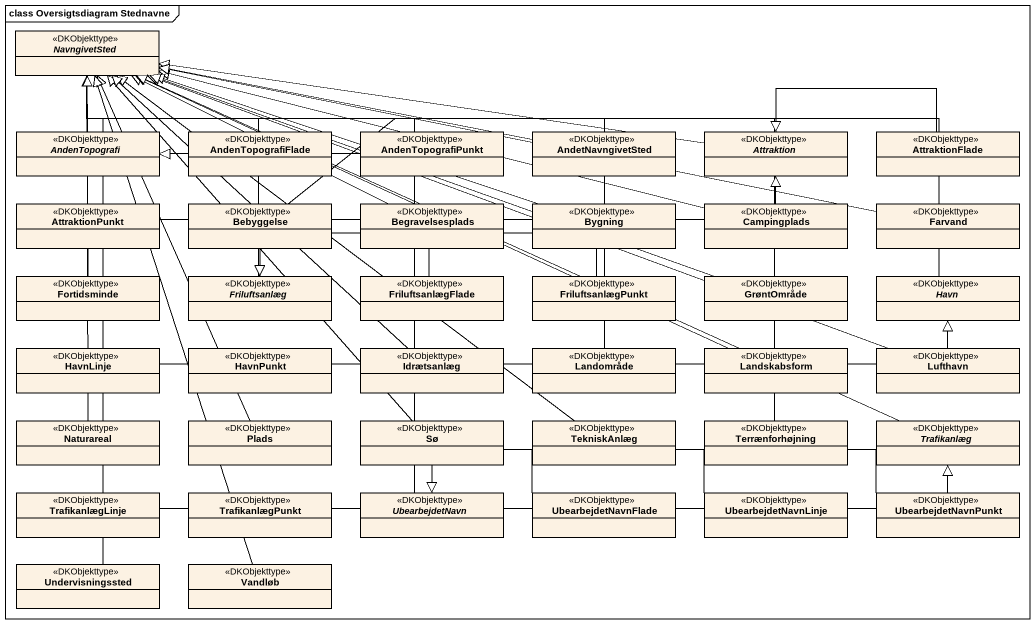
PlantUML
@startuml
mainframe class Oversigtsdiagram Stednavne
hide circle
hide empty members
abstract class NavngivetSted <<DKObjekttype>>
abstract class AndenTopografi <<DKObjekttype>>
class AndenTopografiFlade <<DKObjekttype>>
class AndenTopografiPunkt <<DKObjekttype>>
class AndetNavngivetSted <<DKObjekttype>>
abstract class Attraktion <<DKObjekttype>>
class AttraktionFlade <<DKObjekttype>>
class AttraktionPunkt <<DKObjekttype>>
class Bebyggelse <<DKObjekttype>>
class Begravelsesplads <<DKObjekttype>>
class Bygning <<DKObjekttype>>
class Campingplads <<DKObjekttype>>
class Farvand <<DKObjekttype>>
class Fortidsminde <<DKObjekttype>>
abstract class Friluftsanlæg <<DKObjekttype>>
class FriluftsanlægFlade <<DKObjekttype>>
class FriluftsanlægPunkt <<DKObjekttype>>
class GrøntOmråde <<DKObjekttype>>
abstract class Havn <<DKObjekttype>>
class HavnLinje <<DKObjekttype>>
class HavnPunkt <<DKObjekttype>>
class Idrætsanlæg <<DKObjekttype>>
class Landområde <<DKObjekttype>>
class Landskabsform <<DKObjekttype>>
class Lufthavn <<DKObjekttype>>
class Naturareal <<DKObjekttype>>
class Plads <<DKObjekttype>>
class Sø <<DKObjekttype>>
class TekniskAnlæg <<DKObjekttype>>
class Terrænforhøjning <<DKObjekttype>>
abstract class Trafikanlæg <<DKObjekttype>>
class TrafikanlægLinje <<DKObjekttype>>
class TrafikanlægPunkt <<DKObjekttype>>
abstract class UbearbejdetNavn <<DKObjekttype>>
class UbearbejdetNavnFlade <<DKObjekttype>>
class UbearbejdetNavnLinje <<DKObjekttype>>
class UbearbejdetNavnPunkt <<DKObjekttype>>
class Undervisningssted <<DKObjekttype>>
class Vandløb <<DKObjekttype>>
AndenTopografi -up-|> NavngivetSted
AndenTopografiFlade -left-|> AndenTopografi
AndenTopografiPunkt -left-|> AndenTopografi
AndetNavngivetSted -left-|> NavngivetSted
Attraktion -left-|> NavngivetSted
AttraktionFlade -left-|> Attraktion
AttraktionPunkt -right-|> Attraktion
Bebyggelse -up-|> NavngivetSted
Begravelsesplads -left-|> NavngivetSted
Bygning -left-|> NavngivetSted
Campingplads -left-|> NavngivetSted
Farvand -left-|> NavngivetSted
Fortidsminde -up-|> NavngivetSted
Friluftsanlæg -up-|> NavngivetSted
FriluftsanlægFlade -left-|> Friluftsanlæg
FriluftsanlægPunkt -left-|> Friluftsanlæg
GrøntOmråde -left-|> NavngivetSted
Havn -left-|> NavngivetSted
HavnLinje -right-|> Havn
HavnPunkt -right-|> Havn
Idrætsanlæg -up-|> NavngivetSted
Landområde -up-|> NavngivetSted
Landskabsform -left-|> NavngivetSted
Lufthavn -left-|> NavngivetSted
Naturareal -up-|> NavngivetSted
Plads -up-|> NavngivetSted
Sø -up-|> NavngivetSted
TekniskAnlæg -up-|> NavngivetSted
Terrænforhøjning -left-|> NavngivetSted
Trafikanlæg -left-|> NavngivetSted
TrafikanlægLinje -right-|> Trafikanlæg
TrafikanlægPunkt -right-|> Trafikanlæg
UbearbejdetNavn -up-|> NavngivetSted
UbearbejdetNavnFlade -left-|> UbearbejdetNavn
UbearbejdetNavnLinje -left-|> UbearbejdetNavn
UbearbejdetNavnPunkt -left-|> UbearbejdetNavn
Undervisningssted -up-|> NavngivetSted
Vandløb -up-|> NavngivetSted
@enduml
